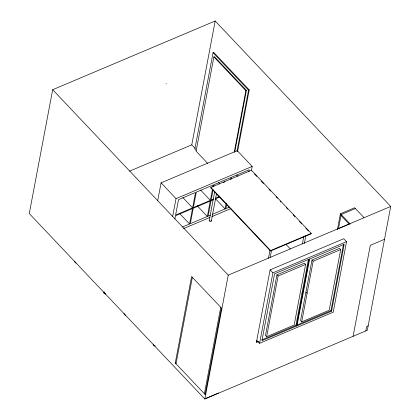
<?xml version="1.0" encoding="UTF-8"?>
<svg xmlns="http://www.w3.org/2000/svg" width="420" height="420" viewBox="0 0 420 420"><rect width="100%" height="100%" fill="white"/><g stroke="black" fill="none" stroke-linecap="round" stroke-linejoin="round"><path stroke-width="0.63" d="M52.679 89.712L29.279 213.565L204.823 399L367.322 330.288L390.721 206.435L215.177 21L52.679 89.712L228.228 275.153L204.823 399M157.678 200.87L161.081 182.852L237.253 150.644L252.189 166.425L251.339 170.929M172.62 216.652L176.022 198.639L161.081 182.852M174.867 218.967L175.476 215.754L192.486 208.561L189.572 223.986L182.532 226.963M195.095 148.355L191.772 144.847L215.177 21M237.547 151.583L249.202 89.901L213.722 52.416L213.061 52.694L194.849 149.074L196.166 150.465M234.754 151.998L246.388 90.442L214.415 56.669L213.906 56.884L196.098 151.142L207.805 163.511M192.612 207.884L195.526 192.46L178.516 199.652L175.602 215.077L192.612 207.884L182.947 197.673M205.144 394.543L175.266 362.98L191.604 276.512L221.482 308.075L205.144 394.543L205.664 394.328A1.27 0.662 -43.4 0 1 205.916 394.244M176.012 363.767L192.35 277.3M210.845 187.435L210.761 187.882L270.517 251.013L311.141 233.835L311.231 233.384L251.47 170.258L210.845 187.435L270.606 250.561L270.517 251.013M207.344 216.468L210.257 201.043L193.247 208.236L190.334 223.666L207.344 216.468L197.237 205.795M212.935 186.874L213.302 184.947L196.287 192.14L193.373 207.564L210.383 200.372L212.452 189.446M213.092 189.767L211.15 200.046L213.491 199.054M213.696 186.548L214.064 184.622L231.073 177.429L230.711 179.356M209.228 220.547L214.625 191.972M211.344 220.978L216.505 193.672M234.25 152.213L245.879 90.657L213.906 56.884M212.21 214.41L225.115 208.955L226.207 203.17M226.727 204.136L225.876 208.635L229.478 207.113M231.472 179.035L231.835 177.109L249.228 169.754L248.861 171.68M237.011 151.216L248.54 90.179L213.061 52.694M220.736 307.282L204.398 393.755L204.913 393.535M268.459 258.353L270.018 250.094M270.197 257.387L271.514 250.404M256.788 340.352L259.586 343.313L333.218 312.175L346.537 241.694L343.733 238.739L270.107 269.871L256.363 342.605L258.778 341.586M259.586 343.313L272.906 272.832L270.107 269.871M276.953 274.806L265.487 335.475L266.647 336.698L294.157 325.064L305.618 264.395L304.463 263.172L276.953 274.806L278.108 276.029L266.647 336.698M302.395 243.92L303.718 236.933M304.332 243.537L305.77 235.914M296.489 326.067L309.131 259.161L274.586 273.767L261.944 340.673L296.489 326.067L295.927 325.474L308.448 259.208M312.007 259.985L300.542 320.649L301.702 321.872L329.212 310.244L340.673 249.575L339.518 248.351L312.007 259.985L313.163 261.209L301.702 321.872M337.386 229.777L340.41 213.759L354.632 207.748L363.935 217.581M331.543 311.241L344.185 244.335L309.64 258.946L296.998 325.852L331.543 311.241L330.981 310.648L343.502 244.388M353.099 336.299L370.293 245.327L384.51 239.311M365.788 330.934L366.471 327.332A1.27 0.662 -43.4 0 1 367.652 325.999L368.172 325.784M166.005 83.806L166.341 83.664M245.879 90.657L246.388 90.442M248.54 90.179L249.202 89.901M129.554 171.16L191.772 144.847M176.022 198.639L252.189 166.425M223.303 182.579L225.099 181.823M215.255 198.314L219.361 196.576M213.365 199.731L211.019 200.723L208.105 216.148L210.452 215.156M215.124 198.986L219.817 197.001M183.608 228.58L210 217.418M211.796 216.657L230.99 208.541M355.378 208.541L341.161 214.552L338.494 228.664L349.293 224.096M270.606 250.561L311.231 233.384M228.228 275.153L390.721 206.435M272.906 272.832L346.537 241.694M278.108 276.029L305.618 264.395M313.163 261.209L340.673 249.575M302.983 294.163L302.474 294.378L301.917 293.785M175.266 362.98L175.781 362.759M256.405 341.759L257.612 341.25M261.975 339.832L295.927 325.474M296.436 325.258L330.981 310.648M205.826 398.401L218.51 393.036M340.41 213.759L350.17 224.07M340.988 215.45L349.099 224.018M254.531 174.027L256.772 176.4M261.266 181.146L263.513 183.519M268.905 189.215L270.706 191.116M276.098 196.812L277.442 198.235M280.14 201.08L281.038 202.031M286.43 207.727L287.779 209.15M293.171 214.846L294.966 216.746M299.46 221.492L301.707 223.865M305.75 228.139L308.448 230.984M236.644 174.967L237.962 176.358M285.883 244.262L290.383 249.013M218.489 182.642L219.807 184.034M305.944 292.084L307.099 293.307M215.45 198.744L225.115 208.955M200.718 190.16L210.383 200.372M179.902 213.775L189.572 223.986M155.337 345.933A1.517 1.045 10.3 0 1 153.578 345.408A1.517 1.045 10.3 0 1 153.615 344.127M76.078 263.051A1.517 1.045 10.3 0 1 74.923 261.476M105.63 293.906A1.517 1.045 10.3 0 1 104.144 293.223A1.517 1.045 10.3 0 1 104.286 292.068M105.641 293.848A1.517 1.045 10.3 0 1 104.155 293.171A1.517 1.045 10.3 0 1 104.297 292.016M125.732 315.168A1.517 1.045 10.3 0 1 124.189 313.546M210.956 220.238A1.082 0.751 10.7 0 1 211.176 221.267A1.082 0.751 10.7 0 1 209.774 221.377A1.082 0.751 10.7 0 1 209.307 220.364"/></g></svg>
